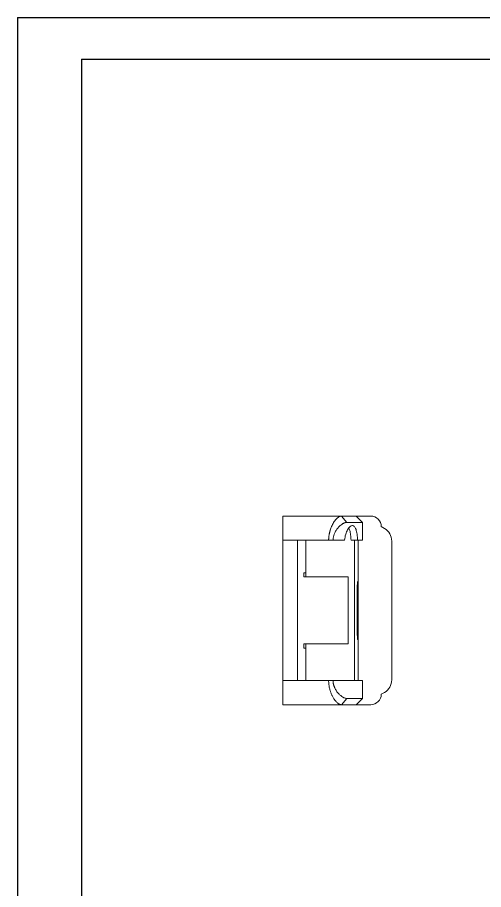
# Model space of a CAD drawing. Header units: inches. Extents: x 1328 to 2850, y 1126 to 1544.
# Drawn here: x 1327.6 to 1438.8, y 1335.6 to 1543.7 of the extents above; entities that cross this region are included whole.
import ezdxf

# ---------------------------------------------------------------- set-up
doc = ezdxf.new("R2010")
doc.units = ezdxf.units.IN
doc.header["$LTSCALE"] = 15

msp = doc.modelspace()

# ---------------------------------------------------------------- linework, layer by layer
for p, q in [((1327.6, 1543.694), (1918.824, 1543.694)), ((1327.6, 1543.694), (1327.6, 1125.657)), ((1342.898, 1533.741), (1908.871, 1533.741)), ((1342.898, 1533.741), (1342.898, 1135.61))]:
    msp.add_line(p, q)
at = {"color": 7, "linetype": 'Continuous', "lineweight": 15}
for p, q in [((1390.885, 1418.975), (1390.885, 1424.725)), ((1390.885, 1424.725), (1404.877, 1424.725)), ((1406.206, 1423.225), (1404.877, 1424.725)), ((1408.385, 1424.725), (1409.892, 1423.225)), ((1411.885, 1424.725), (1408.385, 1424.725)), ((1409.889, 1418.975), (1409.889, 1423.225)), ((1415.135, 1421.792), (1414.385, 1422.225)), ((1394.385, 1418.975), (1390.885, 1418.975)), ((1390.885, 1385.475), (1390.885, 1418.975)), ((1394.385, 1418.975), (1401.83, 1418.975)), ((1394.385, 1385.475), (1394.385, 1418.975)), ((1396.385, 1410.225), (1396.385, 1418.975)), ((1402.891, 1418.975), (1401.83, 1418.975)), ((1407.175, 1418.975), (1408.72, 1418.975)), ((1408.033, 1385.475), (1408.033, 1418.975)), ((1408.885, 1407.225), (1408.885, 1418.975)), ((1416.885, 1385.689), (1416.885, 1418.761)), ((1395.885, 1410.225), (1395.885, 1411.225)), ((1395.885, 1411.225), (1396.385, 1411.225)), ((1395.885, 1410.225), (1396.385, 1410.225)), ((1406.501, 1410.225), (1396.385, 1410.225)), ((1406.501, 1394.225), (1406.501, 1410.225)), ((1408.64, 1397.225), (1408.64, 1407.225)), ((1408.885, 1407.225), (1408.885, 1397.225)), ((1408.885, 1385.475), (1408.885, 1397.225)), ((1395.885, 1394.225), (1395.885, 1393.225)), ((1395.885, 1394.225), (1396.385, 1394.225)), ((1396.385, 1394.225), (1396.385, 1385.475)), ((1406.501, 1394.225), (1396.385, 1394.225)), ((1395.885, 1393.225), (1396.385, 1393.225)), ((1390.885, 1379.725), (1390.885, 1385.475)), ((1390.885, 1385.475), (1394.385, 1385.475)), ((1394.385, 1385.475), (1401.83, 1385.475)), ((1401.83, 1385.475), (1402.891, 1385.475)), ((1409.889, 1385.475), (1409.889, 1381.225)), ((1415.135, 1382.658), (1414.385, 1382.225)), ((1404.877, 1379.725), (1390.885, 1379.725)), ((1404.878, 1379.726), (1406.207, 1381.225)), ((1409.892, 1381.225), (1408.385, 1379.725)), ((1408.385, 1379.725), (1411.885, 1379.725))]:
    msp.add_line(p, q, dxfattribs=at)
at = {"color": 8, "linetype": 'Continuous', "lineweight": 15}
for p, q in [((1408.885, 1407.225), (1408.64, 1407.225)), ((1408.885, 1397.225), (1408.64, 1397.225))]:
    msp.add_line(p, q, dxfattribs=at)
at = {"color": 7, "linetype": 'Continuous', "lineweight": 15}
for centre, radius, start, end in [((1411.885, 1422.225), 2.5, 0, 90), ((1413.385, 1418.761), 3.5, 0, 60), ((1413.385, 1385.689), 3.5, 300, 0), ((1411.885, 1382.225), 2.5, 270, 0)]:
    msp.add_arc(centre, radius, start, end, dxfattribs=at)
for points, knots in [([(1401.83, 1418.975), (1401.831, 1419.046), (1401.832, 1419.188), (1401.842, 1419.402), (1401.857, 1419.618), (1401.878, 1419.835), (1401.906, 1420.053), (1401.939, 1420.271), (1401.979, 1420.489), (1402.024, 1420.707), (1402.076, 1420.925), (1402.133, 1421.141), (1402.271, 1421.606), (1402.552, 1422.334), (1402.945, 1423.081), (1403.436, 1423.792), (1403.829, 1424.224), (1404.184, 1424.488), (1404.386, 1424.605), (1404.569, 1424.678), (1404.731, 1424.718), (1404.83, 1424.723), (1404.877, 1424.725)], [0, 0, 0, 0, 0.0221311, 0.0445055, 0.0671404, 0.0900523, 0.1132572, 0.1367706, 0.1606072, 0.1847812, 0.2093062, 0.2341952, 0.2594608, 0.3731937, 0.5092666, 0.5901156, 0.7541561, 0.8120296, 0.8655471, 0.9147117, 0.9595275, 1, 1, 1, 1]), ([(1406.206, 1423.225), (1406.168, 1423.224), (1406.092, 1423.222), (1405.975, 1423.207), (1405.856, 1423.184), (1405.735, 1423.151), (1405.611, 1423.109), (1405.486, 1423.057), (1405.358, 1422.996), (1405.102, 1422.857), (1404.712, 1422.587), (1404.192, 1422.093), (1403.702, 1421.487), (1403.368, 1420.905), (1403.174, 1420.453), (1403.072, 1420.163), (1402.991, 1419.87), (1402.934, 1419.574), (1402.898, 1419.276), (1402.893, 1419.075), (1402.891, 1418.975)], [0, 0, 0, 0, 0.0315178, 0.0630282, 0.0945772, 0.126211, 0.1579756, 0.1899165, 0.2220786, 0.2545061, 0.3820192, 0.508393, 0.6377577, 0.7581629, 0.801574, 0.84322, 0.8834704, 0.9227281, 0.9614228, 1, 1, 1, 1]), ([(1404.877, 1424.725), (1404.953, 1424.725), (1405.105, 1424.725), (1405.322, 1424.725), (1405.533, 1424.725), (1405.737, 1424.725), (1405.933, 1424.725), (1406.122, 1424.725), (1406.303, 1424.725), (1406.478, 1424.725), (1406.645, 1424.725), (1406.805, 1424.725), (1406.958, 1424.725), (1407.103, 1424.725), (1407.242, 1424.725), (1407.373, 1424.725), (1407.546, 1424.725), (1407.745, 1424.725), (1407.95, 1424.725), (1408.117, 1424.725), (1408.246, 1424.725), (1408.339, 1424.725), (1408.37, 1424.725), (1408.385, 1424.725)], [0, 0, 0, 0, 0.0308251, 0.0619477, 0.0933812, 0.1251384, 0.1572317, 0.1896732, 0.2224747, 0.2556475, 0.2892025, 0.3231503, 0.3575011, 0.3922649, 0.427451, 0.4630686, 0.4991267, 0.5786871, 0.6597089, 0.742275, 0.8264637, 0.9123489, 1, 1, 1, 1]), ([(1409.889, 1423.225), (1409.819, 1423.225), (1409.157, 1423.225), (1407.338, 1423.225), (1406.814, 1423.225), (1406.206, 1423.225)], [0.2702863, 0.2702863, 0.2702863, 0.2702863, 0.77816666, 0.77816666, 0.94442565, 0.94442565, 0.94442565, 0.94442565]), ([(1408.72, 1418.975), (1408.712, 1419.226), (1408.699, 1419.47), (1408.662, 1419.944), (1408.637, 1420.176), (1408.576, 1420.614), (1408.541, 1420.819), (1408.458, 1421.201), (1408.41, 1421.379), (1408.304, 1421.694), (1408.246, 1421.833), (1408.118, 1422.073), (1408.049, 1422.174), (1407.902, 1422.331), (1407.825, 1422.389), (1407.659, 1422.463), (1407.573, 1422.479), (1407.308, 1422.465), (1407.117, 1422.372), (1406.832, 1422.122), (1406.737, 1422.02), (1406.548, 1421.778), (1406.455, 1421.64), (1406.279, 1421.333), (1406.194, 1421.164), (1406.034, 1420.792), (1405.96, 1420.59), (1405.832, 1420.167), (1405.777, 1419.944), (1405.688, 1419.473), (1405.656, 1419.226), (1405.637, 1418.975)], [0, 0, 0, 0, 0.0625, 0.0625, 0.125, 0.125, 0.1875, 0.1875, 0.25, 0.25, 0.3125, 0.3125, 0.375, 0.375, 0.4375, 0.4375, 0.5, 0.5, 0.625, 0.625, 0.6875, 0.6875, 0.75, 0.75, 0.8125, 0.8125, 0.875, 0.875, 0.9375, 0.9375, 1, 1, 1, 1]), ([(1407.175, 1418.975), (1407.151, 1419.404), (1407.101, 1420.262), (1406.913, 1421.288), (1406.714, 1421.697), (1406.627, 1421.877)], [0, 0, 0, 0, 0.35955363, 0.71894886, 1, 1, 1, 1]), ([(1402.891, 1418.975), (1403.759, 1418.975), (1404.535, 1418.975), (1405.366, 1418.975), (1405.503, 1418.975), (1405.637, 1418.975)], [0.02073145, 0.02073145, 0.02073145, 0.02073145, 0.18654529, 0.18654529, 0.22037831, 0.22037831, 0.22037831, 0.22037831]), ([(1408.64, 1407.225), (1408.64, 1407.357), (1408.641, 1407.487), (1408.646, 1407.743), (1408.65, 1407.87), (1408.66, 1408.112), (1408.666, 1408.227), (1408.681, 1408.445), (1408.689, 1408.547), (1408.714, 1408.824), (1408.733, 1408.973), (1408.77, 1409.172), (1408.789, 1409.225), (1408.812, 1409.225), (1408.82, 1409.212), (1408.834, 1409.162), (1408.84, 1409.124), (1408.851, 1409.024), (1408.856, 1408.962), (1408.864, 1408.817), (1408.867, 1408.735), (1408.873, 1408.548), (1408.876, 1408.447), (1408.879, 1408.23), (1408.881, 1408.113), (1408.883, 1407.871), (1408.884, 1407.746), (1408.885, 1407.49), (1408.885, 1407.357), (1408.885, 1407.225)], [0, 0, 0, 0, 0.0625, 0.0625, 0.125, 0.125, 0.1875, 0.1875, 0.25, 0.25, 0.375, 0.375, 0.5, 0.5, 0.5625, 0.5625, 0.625, 0.625, 0.6875, 0.6875, 0.75, 0.75, 0.8125, 0.8125, 0.875, 0.875, 0.9375, 0.9375, 1, 1, 1, 1]), ([(1408.885, 1397.225), (1408.885, 1397.093), (1408.885, 1396.963), (1408.884, 1396.707), (1408.883, 1396.58), (1408.881, 1396.337), (1408.879, 1396.222), (1408.876, 1396.005), (1408.873, 1395.902), (1408.864, 1395.625), (1408.856, 1395.476), (1408.834, 1395.277), (1408.821, 1395.225), (1408.797, 1395.225), (1408.788, 1395.238), (1408.77, 1395.289), (1408.761, 1395.327), (1408.742, 1395.427), (1408.733, 1395.489), (1408.715, 1395.634), (1408.706, 1395.716), (1408.689, 1395.903), (1408.681, 1396.004), (1408.667, 1396.22), (1408.66, 1396.337), (1408.65, 1396.579), (1408.646, 1396.704), (1408.641, 1396.96), (1408.64, 1397.093), (1408.64, 1397.225)], [0, 0, 0, 0, 0.0625, 0.0625, 0.125, 0.125, 0.1875, 0.1875, 0.25, 0.25, 0.375, 0.375, 0.5, 0.5, 0.5625, 0.5625, 0.625, 0.625, 0.6875, 0.6875, 0.75, 0.75, 0.8125, 0.8125, 0.875, 0.875, 0.9375, 0.9375, 1, 1, 1, 1]), ([(1404.878, 1379.725), (1404.849, 1379.726), (1404.789, 1379.728), (1404.694, 1379.742), (1404.591, 1379.768), (1404.481, 1379.806), (1404.363, 1379.86), (1404.237, 1379.931), (1404.103, 1380.021), (1403.852, 1380.217), (1403.538, 1380.542), (1403.224, 1380.964), (1402.948, 1381.38), (1402.687, 1381.853), (1402.409, 1382.473), (1402.213, 1383.022), (1402.08, 1383.492), (1401.989, 1383.891), (1401.918, 1384.291), (1401.868, 1384.689), (1401.836, 1385.084), (1401.832, 1385.346), (1401.83, 1385.475)], [0, 0, 0, 0, 0.0248935, 0.0514676, 0.079724, 0.1096637, 0.1412878, 0.174597, 0.2095922, 0.246274, 0.3697932, 0.4512857, 0.4906813, 0.5845389, 0.6681497, 0.7416546, 0.7875783, 0.8322417, 0.8757253, 0.9181158, 0.9595071, 1, 1, 1, 1]), ([(1402.891, 1385.475), (1402.892, 1385.421), (1402.893, 1385.312), (1402.904, 1385.15), (1402.921, 1384.988), (1402.944, 1384.827), (1402.975, 1384.667), (1403.012, 1384.508), (1403.055, 1384.349), (1403.105, 1384.191), (1403.162, 1384.033), (1403.225, 1383.877), (1403.386, 1383.511), (1403.699, 1382.965), (1404.19, 1382.358), (1404.71, 1381.865), (1405.143, 1381.566), (1405.484, 1381.39), (1405.734, 1381.296), (1405.976, 1381.237), (1406.13, 1381.229), (1406.206, 1381.225)], [0, 0, 0, 0, 0.0209288, 0.0418413, 0.0628103, 0.083908, 0.1052058, 0.1267729, 0.1486765, 0.1709813, 0.1937488, 0.2170374, 0.2409026, 0.3616523, 0.4917355, 0.6172166, 0.7450309, 0.8098129, 0.8736581, 0.93693, 1, 1, 1, 1]), ([(1402.892, 1385.475), (1402.98, 1385.475), (1403.157, 1385.475), (1403.415, 1385.475), (1403.67, 1385.475), (1403.919, 1385.475), (1404.165, 1385.475), (1404.405, 1385.475), (1404.641, 1385.475), (1404.873, 1385.475), (1405.1, 1385.475), (1405.323, 1385.475), (1405.541, 1385.475), (1406.153, 1385.475), (1407.07, 1385.475), (1408.078, 1385.475), (1408.865, 1385.475), (1409.31, 1385.475), (1409.558, 1385.475), (1409.69, 1385.475), (1409.79, 1385.475), (1409.86, 1385.475), (1409.879, 1385.475), (1409.889, 1385.475)], [0, 0, 0, 0, 0.0164735, 0.0330754, 0.0498149, 0.0667012, 0.0837431, 0.1009492, 0.1183278, 0.1358872, 0.1536352, 0.1715794, 0.1897272, 0.2080857, 0.3295265, 0.4595278, 0.5895001, 0.7259329, 0.7796648, 0.8338987, 0.8886739, 0.9440287, 1, 1, 1, 1]), ([(1408.385, 1379.725), (1408.378, 1379.725), (1408.365, 1379.725), (1408.332, 1379.725), (1408.291, 1379.725), (1408.241, 1379.725), (1408.18, 1379.725), (1408.111, 1379.725), (1408.032, 1379.725), (1407.944, 1379.725), (1407.846, 1379.725), (1407.739, 1379.725), (1407.622, 1379.725), (1407.467, 1379.725), (1407.264, 1379.725), (1407, 1379.725), (1406.712, 1379.725), (1406.397, 1379.725), (1406.058, 1379.725), (1405.692, 1379.725), (1405.303, 1379.725), (1405.018, 1379.725), (1404.877, 1379.725)], [0, 0, 0, 0, 0.0440418, 0.0876356, 0.1307896, 0.1735124, 0.2158129, 0.2577001, 0.2991834, 0.3402724, 0.3809771, 0.4213077, 0.4612746, 0.5008887, 0.568124, 0.6338412, 0.6981015, 0.7609704, 0.8225179, 0.8828183, 0.941951, 1, 1, 1, 1]), ([(1406.206, 1381.225), (1406.814, 1381.225), (1407.338, 1381.225), (1409.157, 1381.225), (1409.819, 1381.225), (1409.889, 1381.225)], [0.27029127, 0.27029127, 0.27029127, 0.27029127, 0.43654529, 0.43654529, 0.94442565, 0.94442565, 0.94442565, 0.94442565])]:
    msp.add_open_spline(points, degree=3, knots=knots, dxfattribs=at)
msp.add_open_spline([(1408.72, 1418.975), (1409.463, 1418.975), (1409.837, 1418.975), (1409.889, 1418.975)], degree=3, dxfattribs=at)

doc.saveas('drawing.dxf')
